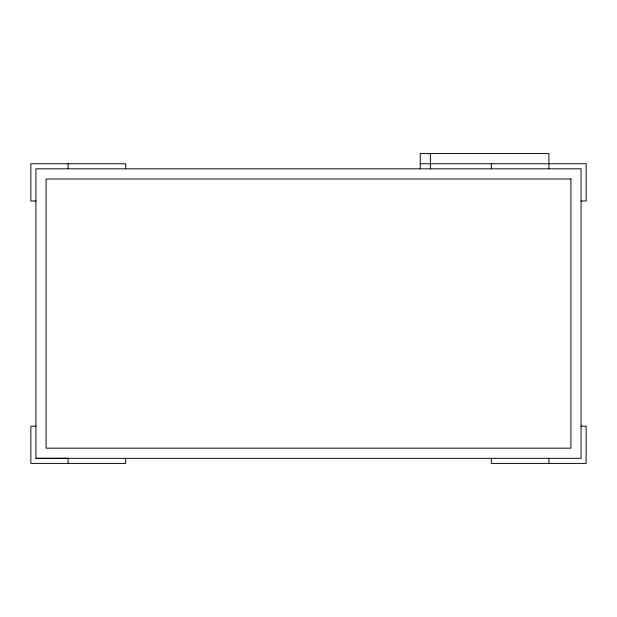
<?xml version="1.0" encoding="UTF-8"?>
<svg xmlns="http://www.w3.org/2000/svg" width="617" height="617" viewBox="0 0 617 617"><rect width="100%" height="100%" fill="white"/><g stroke="black" fill="none" stroke-linecap="round" stroke-linejoin="round"><path stroke-width="0.93" d="M420.239 163.752L586.15 163.752L586.15 200.995L581.067 200.995M35.933 200.995L30.85 200.995L30.85 163.752L125.66 163.752L125.66 168.827M35.933 426.162L30.85 426.162L30.85 463.406L125.66 463.406L125.66 458.331M581.067 426.162L586.15 426.162L586.15 463.406L491.34 463.406L491.34 458.331M35.933 458.331L581.067 458.331L581.067 168.827L35.933 168.827L35.933 458.331L68.094 458.284L68.094 463.406M548.906 168.827L548.906 153.594L420.239 153.594L420.239 168.827M548.906 458.331L548.906 463.406M491.34 163.752L491.34 168.827M430.396 153.594L430.396 168.827M68.094 163.752L68.094 168.827M570.91 178.984L46.09 178.984L46.09 448.173L570.91 448.173L570.91 178.984"/></g></svg>
